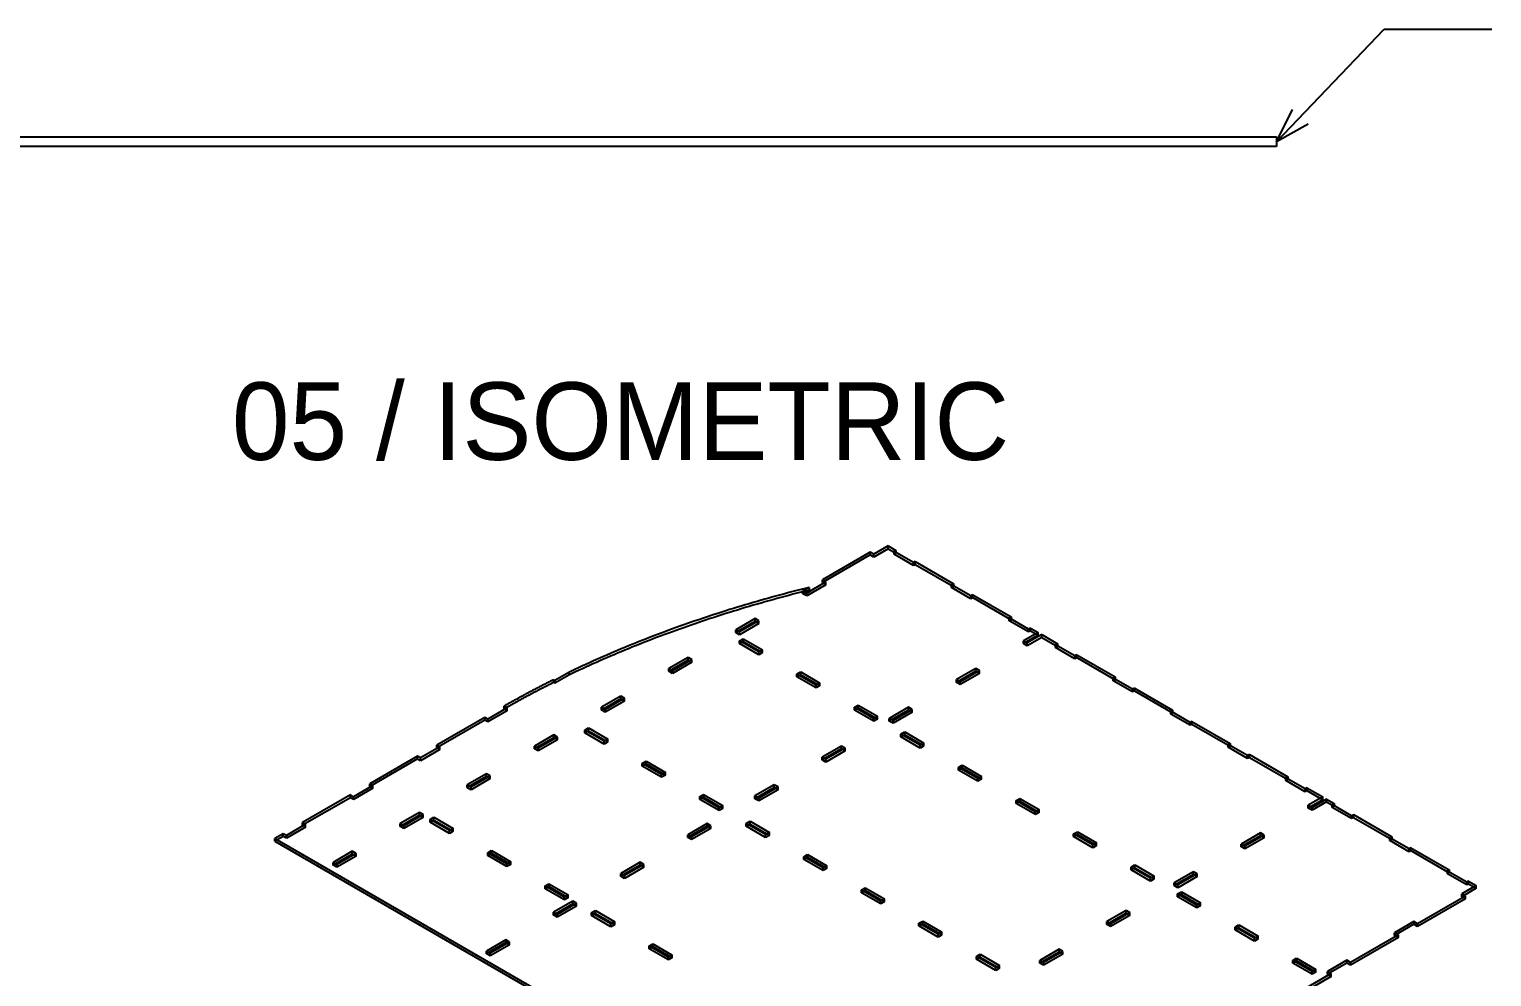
# Model space of a CAD drawing. Header units: inches. Extents: x 4 to 268, y 4 to 172.
# Drawn here: x 65.88 to 103.63, y 23.77 to 48.22 of the extents above; entities that cross this region are included whole.
import ezdxf

# ---------------------------------------------------------------- set-up
doc = ezdxf.new("R2010")
doc.units = ezdxf.units.IN
doc.header["$MEASUREMENT"] = 0

msp = doc.modelspace()

# ---------------------------------------------------------------- linework, layer by layer
at = {"layer": 'ANNOTATION'}
for p, q in [((98.072, 45.319), (100.85, 48.222)), ((100.85, 48.222), (103.628, 48.222)), ((98.072, 45.319), (98.486, 46.154)), ((98.888, 45.77), (98.072, 45.319))]:
    msp.add_line(p, q, dxfattribs=at)
at = {"layer": 'OUTLINE'}
for p, q in [((30.816, 45.444), (98.072, 45.444)), ((98.072, 45.444), (98.072, 45.194)), ((98.072, 45.194), (30.816, 45.194)), ((88.052, 34.889), (87.679, 34.674)), ((88.052, 34.817), (87.679, 34.602)), ((88.052, 34.817), (88.052, 34.889)), ((88.052, 34.889), (88.25, 34.774)), ((88.052, 34.817), (88.25, 34.703)), ((88.202, 34.747), (88.25, 34.774)), ((88.7, 34.459), (88.202, 34.747)), ((88.202, 34.675), (88.202, 34.747)), ((88.25, 34.774), (88.25, 34.703)), ((87.585, 34.728), (86.35, 34.015)), ((87.585, 34.657), (86.35, 33.944)), ((87.585, 34.657), (87.585, 34.728)), ((87.679, 34.674), (87.585, 34.728)), ((87.679, 34.602), (87.585, 34.657)), ((87.679, 34.602), (87.679, 34.674)), ((88.202, 34.675), (88.25, 34.703)), ((88.7, 34.388), (88.202, 34.675)), ((88.748, 34.487), (88.7, 34.459)), ((88.7, 34.388), (88.7, 34.459)), ((88.748, 34.415), (88.7, 34.388)), ((88.748, 34.415), (88.748, 34.487)), ((88.748, 34.487), (89.735, 33.917)), ((88.748, 34.415), (89.735, 33.845)), ((86.444, 33.961), (86.35, 34.015)), ((86.35, 33.944), (86.35, 34.015)), ((85.178, 33.604), (85.075, 33.575)), ((85.281, 33.632), (85.178, 33.604)), ((85.385, 33.659), (85.281, 33.632)), ((85.488, 33.687), (85.385, 33.659)), ((85.488, 33.615), (85.385, 33.588)), ((85.592, 33.714), (85.488, 33.687)), ((85.592, 33.643), (85.488, 33.615)), ((85.696, 33.741), (85.592, 33.714)), ((85.696, 33.67), (85.592, 33.643)), ((85.8, 33.768), (85.696, 33.741)), ((85.8, 33.696), (85.696, 33.67)), ((85.905, 33.794), (85.8, 33.768)), ((85.905, 33.723), (85.8, 33.696)), ((86.009, 33.82), (85.85, 33.728)), ((86.009, 33.749), (85.85, 33.657)), ((85.946, 33.673), (85.85, 33.728)), ((85.85, 33.657), (85.85, 33.728)), ((85.946, 33.602), (85.85, 33.657)), ((86.009, 33.82), (85.905, 33.794)), ((86.009, 33.749), (85.905, 33.723)), ((86.444, 33.961), (85.946, 33.673)), ((86.444, 33.889), (85.946, 33.602)), ((85.946, 33.602), (85.946, 33.673)), ((86.009, 33.82), (86.009, 33.749)), ((86.444, 33.889), (86.35, 33.944)), ((86.444, 33.889), (86.444, 33.961)), ((89.687, 33.889), (89.735, 33.917)), ((89.687, 33.818), (89.687, 33.889)), ((90.185, 33.602), (89.687, 33.889)), ((89.687, 33.818), (89.735, 33.845)), ((90.185, 33.53), (89.687, 33.818)), ((89.735, 33.917), (89.735, 33.845)), ((90.233, 33.629), (90.185, 33.602)), ((90.185, 33.53), (90.185, 33.602)), ((90.233, 33.558), (90.233, 33.629)), ((90.233, 33.629), (91.221, 33.059)), ((83.957, 33.247), (83.857, 33.215)), ((84.058, 33.278), (83.957, 33.247)), ((84.158, 33.309), (84.058, 33.278)), ((84.158, 33.237), (84.058, 33.206)), ((84.259, 33.339), (84.158, 33.309)), ((84.259, 33.268), (84.158, 33.237)), ((84.36, 33.37), (84.259, 33.339)), ((84.36, 33.298), (84.259, 33.268)), ((84.462, 33.4), (84.36, 33.37)), ((84.462, 33.328), (84.36, 33.298)), ((84.563, 33.43), (84.462, 33.4)), ((84.563, 33.358), (84.462, 33.328)), ((84.665, 33.459), (84.563, 33.43)), ((84.665, 33.388), (84.563, 33.358)), ((84.767, 33.489), (84.665, 33.459)), ((84.767, 33.417), (84.665, 33.388)), ((84.87, 33.518), (84.767, 33.489)), ((84.87, 33.446), (84.767, 33.417)), ((84.972, 33.547), (84.87, 33.518)), ((84.972, 33.475), (84.87, 33.446)), ((85.075, 33.575), (84.972, 33.547)), ((85.075, 33.504), (84.972, 33.475)), ((85.178, 33.532), (85.075, 33.504)), ((85.281, 33.56), (85.178, 33.532)), ((85.385, 33.588), (85.281, 33.56)), ((90.233, 33.558), (90.185, 33.53)), ((90.233, 33.558), (91.221, 32.988)), ((82.771, 32.852), (82.674, 32.818)), ((82.869, 32.887), (82.771, 32.852)), ((82.966, 32.921), (82.869, 32.887)), ((82.966, 32.849), (82.869, 32.815)), ((83.064, 32.954), (82.966, 32.921)), ((83.064, 32.883), (82.966, 32.849)), ((83.163, 32.988), (83.064, 32.954)), ((83.163, 32.916), (83.064, 32.883)), ((83.261, 33.021), (83.163, 32.988)), ((83.261, 32.95), (83.163, 32.916)), ((83.36, 33.054), (83.261, 33.021)), ((83.36, 32.983), (83.261, 32.95)), ((83.459, 33.087), (83.36, 33.054)), ((83.459, 33.015), (83.36, 32.983)), ((83.558, 33.119), (83.459, 33.087)), ((83.558, 33.048), (83.459, 33.015)), ((83.657, 33.151), (83.558, 33.119)), ((83.657, 33.08), (83.558, 33.048)), ((83.757, 33.183), (83.657, 33.151)), ((83.757, 33.112), (83.657, 33.08)), ((83.857, 33.215), (83.757, 33.183)), ((83.857, 33.144), (83.757, 33.112)), ((83.957, 33.175), (83.857, 33.144)), ((84.058, 33.206), (83.957, 33.175)), ((84.615, 33.016), (84.117, 32.728)), ((84.615, 32.944), (84.117, 32.656)), ((84.711, 32.96), (84.213, 32.673)), ((84.711, 32.889), (84.213, 32.601)), ((84.711, 32.96), (84.615, 33.016)), ((84.615, 32.944), (84.615, 33.016)), ((84.711, 32.889), (84.615, 32.944)), ((84.711, 32.889), (84.711, 32.96)), ((91.173, 33.032), (91.221, 33.059)), ((91.671, 32.744), (91.173, 33.032)), ((91.173, 32.96), (91.173, 33.032)), ((91.173, 32.96), (91.221, 32.988)), ((91.671, 32.673), (91.173, 32.96)), ((91.221, 33.059), (91.221, 32.988)), ((81.812, 32.496), (81.718, 32.459)), ((81.907, 32.533), (81.812, 32.496)), ((82.002, 32.569), (81.907, 32.533)), ((82.002, 32.498), (81.907, 32.462)), ((82.097, 32.606), (82.002, 32.569)), ((82.097, 32.534), (82.002, 32.498)), ((82.193, 32.642), (82.097, 32.606)), ((82.193, 32.57), (82.097, 32.534)), ((82.288, 32.677), (82.193, 32.642)), ((82.288, 32.606), (82.193, 32.57)), ((82.384, 32.713), (82.288, 32.677)), ((82.384, 32.641), (82.288, 32.606)), ((82.481, 32.748), (82.384, 32.713)), ((82.481, 32.677), (82.384, 32.641)), ((82.577, 32.783), (82.481, 32.748)), ((82.577, 32.712), (82.481, 32.677)), ((82.674, 32.818), (82.577, 32.783)), ((82.674, 32.746), (82.577, 32.712)), ((82.771, 32.781), (82.674, 32.746)), ((82.869, 32.815), (82.771, 32.781)), ((84.213, 32.673), (84.117, 32.728)), ((84.117, 32.656), (84.117, 32.728)), ((84.213, 32.601), (84.117, 32.656)), ((84.21, 32.442), (84.306, 32.497)), ((84.213, 32.601), (84.213, 32.673)), ((84.306, 32.497), (84.804, 32.21)), ((84.306, 32.426), (84.306, 32.497)), ((91.917, 32.657), (91.544, 32.442)), ((91.917, 32.586), (91.544, 32.371)), ((92.013, 32.602), (91.64, 32.387)), ((92.013, 32.531), (91.64, 32.315)), ((91.719, 32.772), (91.671, 32.744)), ((91.671, 32.673), (91.671, 32.744)), ((91.719, 32.7), (91.671, 32.673)), ((91.719, 32.772), (91.917, 32.657)), ((91.719, 32.7), (91.719, 32.772)), ((91.719, 32.7), (91.917, 32.586)), ((91.917, 32.586), (91.917, 32.657)), ((92.013, 32.531), (92.013, 32.602)), ((92.013, 32.602), (92.42, 32.367)), ((92.013, 32.531), (92.42, 32.296)), ((80.882, 32.116), (80.79, 32.076)), ((80.973, 32.155), (80.882, 32.116)), ((81.065, 32.194), (80.973, 32.155)), ((81.065, 32.122), (80.973, 32.083)), ((81.158, 32.232), (81.065, 32.194)), ((81.158, 32.161), (81.065, 32.122)), ((81.25, 32.271), (81.158, 32.232)), ((81.25, 32.199), (81.158, 32.161)), ((81.343, 32.309), (81.25, 32.271)), ((81.343, 32.238), (81.25, 32.199)), ((81.436, 32.347), (81.343, 32.309)), ((81.436, 32.275), (81.343, 32.238)), ((81.53, 32.385), (81.436, 32.347)), ((81.53, 32.313), (81.436, 32.275)), ((81.624, 32.422), (81.53, 32.385)), ((81.624, 32.351), (81.53, 32.313)), ((81.718, 32.459), (81.624, 32.422)), ((81.718, 32.388), (81.624, 32.351)), ((81.812, 32.425), (81.718, 32.388)), ((81.907, 32.462), (81.812, 32.425)), ((84.708, 32.154), (84.21, 32.442)), ((84.21, 32.371), (84.21, 32.442)), ((84.21, 32.371), (84.306, 32.426)), ((84.708, 32.083), (84.21, 32.371)), ((84.306, 32.426), (84.804, 32.138)), ((84.804, 32.21), (84.708, 32.154)), ((84.708, 32.083), (84.708, 32.154)), ((84.804, 32.138), (84.708, 32.083)), ((84.804, 32.138), (84.804, 32.21)), ((91.544, 32.371), (91.544, 32.442)), ((91.64, 32.387), (91.544, 32.442)), ((91.64, 32.315), (91.544, 32.371)), ((91.64, 32.315), (91.64, 32.387)), ((92.372, 32.339), (92.42, 32.367)), ((92.372, 32.268), (92.372, 32.339)), ((92.87, 32.052), (92.372, 32.339)), ((92.372, 32.268), (92.42, 32.296)), ((92.87, 31.98), (92.372, 32.268)), ((92.42, 32.367), (92.42, 32.296)), ((79.981, 31.712), (79.893, 31.67)), ((80.07, 31.753), (79.981, 31.712)), ((80.159, 31.794), (80.07, 31.753)), ((80.159, 31.723), (80.07, 31.682)), ((80.248, 31.835), (80.159, 31.794)), ((80.248, 31.764), (80.159, 31.723)), ((80.338, 31.876), (80.248, 31.835)), ((80.338, 31.805), (80.248, 31.764)), ((80.427, 31.917), (80.338, 31.876)), ((80.427, 31.845), (80.338, 31.805)), ((80.518, 31.957), (80.427, 31.917)), ((80.518, 31.886), (80.427, 31.845)), ((80.608, 31.997), (80.518, 31.957)), ((80.608, 31.926), (80.518, 31.886)), ((80.699, 32.037), (80.608, 31.997)), ((80.699, 31.965), (80.608, 31.926)), ((80.79, 32.076), (80.699, 32.037)), ((80.79, 32.005), (80.699, 31.965)), ((80.882, 32.044), (80.79, 32.005)), ((80.973, 32.083), (80.882, 32.044)), ((82.883, 32.015), (82.384, 31.727)), ((82.883, 31.944), (82.384, 31.656)), ((82.48, 31.672), (82.384, 31.727)), ((82.384, 31.656), (82.384, 31.727)), ((82.978, 31.96), (82.48, 31.672)), ((82.978, 31.888), (82.48, 31.601)), ((82.883, 31.944), (82.883, 32.015)), ((82.978, 31.96), (82.883, 32.015)), ((82.978, 31.888), (82.883, 31.944)), ((82.978, 31.888), (82.978, 31.96)), ((90.309, 31.729), (89.811, 31.442)), ((90.309, 31.658), (90.309, 31.729)), ((90.405, 31.674), (90.309, 31.729)), ((92.918, 32.079), (92.87, 32.052)), ((92.87, 31.98), (92.87, 32.052)), ((92.918, 32.008), (92.87, 31.98)), ((92.918, 32.079), (93.905, 31.509)), ((92.918, 32.008), (92.918, 32.079)), ((92.918, 32.008), (93.905, 31.438)), ((79.212, 31.336), (79.192, 31.325)), ((79.232, 31.346), (79.212, 31.336)), ((79.253, 31.356), (79.232, 31.346)), ((79.274, 31.367), (79.253, 31.356)), ((79.294, 31.377), (79.274, 31.367)), ((79.315, 31.388), (79.294, 31.377)), ((79.335, 31.398), (79.315, 31.388)), ((79.356, 31.408), (79.335, 31.398)), ((79.356, 31.337), (79.335, 31.326)), ((79.377, 31.419), (79.356, 31.408)), ((79.377, 31.347), (79.356, 31.337)), ((79.397, 31.429), (79.377, 31.419)), ((79.397, 31.357), (79.377, 31.347)), ((79.418, 31.439), (79.397, 31.429)), ((79.418, 31.368), (79.397, 31.357)), ((79.418, 31.368), (79.418, 31.439)), ((79.448, 31.422), (79.418, 31.439)), ((79.448, 31.351), (79.418, 31.368)), ((79.805, 31.628), (79.448, 31.422)), ((79.805, 31.557), (79.448, 31.351)), ((79.448, 31.351), (79.448, 31.422)), ((79.893, 31.67), (79.805, 31.628)), ((79.805, 31.628), (79.805, 31.557)), ((79.893, 31.599), (79.805, 31.557)), ((79.981, 31.64), (79.893, 31.599)), ((80.07, 31.682), (79.981, 31.64)), ((82.48, 31.601), (82.384, 31.656)), ((82.48, 31.601), (82.48, 31.672)), ((85.696, 31.584), (85.791, 31.64)), ((85.696, 31.513), (85.696, 31.584)), ((86.194, 31.297), (85.696, 31.584)), ((85.696, 31.513), (85.791, 31.568)), ((86.194, 31.225), (85.696, 31.513)), ((85.791, 31.568), (85.791, 31.64)), ((85.791, 31.64), (86.289, 31.352)), ((85.791, 31.568), (86.289, 31.281)), ((86.289, 31.352), (86.194, 31.297)), ((86.289, 31.281), (86.289, 31.352)), ((90.309, 31.658), (89.811, 31.37)), ((89.811, 31.37), (89.811, 31.442)), ((89.907, 31.386), (89.811, 31.442)), ((89.907, 31.315), (89.811, 31.37)), ((90.405, 31.674), (89.907, 31.386)), ((90.405, 31.602), (89.907, 31.315)), ((89.907, 31.315), (89.907, 31.386)), ((90.405, 31.602), (90.309, 31.658)), ((90.405, 31.602), (90.405, 31.674)), ((93.857, 31.482), (93.905, 31.509)), ((94.355, 31.194), (93.857, 31.482)), ((93.857, 31.41), (93.857, 31.482)), ((93.857, 31.41), (93.905, 31.438)), ((94.355, 31.123), (93.857, 31.41)), ((93.905, 31.509), (93.905, 31.438)), ((78.507, 30.963), (78.487, 30.952)), ((78.527, 30.974), (78.507, 30.963)), ((78.546, 30.985), (78.527, 30.974)), ((78.566, 30.996), (78.546, 30.985)), ((78.586, 31.006), (78.566, 30.996)), ((78.606, 31.017), (78.586, 31.006)), ((78.626, 31.028), (78.606, 31.017)), ((78.626, 30.956), (78.606, 30.946)), ((78.646, 31.039), (78.626, 31.028)), ((78.646, 30.967), (78.626, 30.956)), ((78.666, 31.05), (78.646, 31.039)), ((78.666, 30.978), (78.646, 30.967)), ((78.686, 31.06), (78.666, 31.05)), ((78.686, 30.989), (78.666, 30.978)), ((78.706, 31.071), (78.686, 31.06)), ((78.706, 31), (78.686, 30.989)), ((78.726, 31.082), (78.706, 31.071)), ((78.726, 31.01), (78.706, 31)), ((78.746, 31.092), (78.726, 31.082)), ((78.746, 31.021), (78.726, 31.01)), ((78.766, 31.103), (78.746, 31.092)), ((78.766, 31.032), (78.746, 31.021)), ((78.786, 31.114), (78.766, 31.103)), ((78.786, 31.042), (78.766, 31.032)), ((78.806, 31.125), (78.786, 31.114)), ((78.806, 31.053), (78.786, 31.042)), ((78.826, 31.135), (78.806, 31.125)), ((78.826, 31.064), (78.806, 31.053)), ((78.846, 31.146), (78.826, 31.135)), ((78.846, 31.074), (78.826, 31.064)), ((78.866, 31.157), (78.846, 31.146)), ((78.866, 31.085), (78.846, 31.074)), ((78.887, 31.167), (78.866, 31.157)), ((78.887, 31.096), (78.866, 31.085)), ((78.907, 31.178), (78.887, 31.167)), ((78.907, 31.106), (78.887, 31.096)), ((78.927, 31.188), (78.907, 31.178)), ((78.927, 31.117), (78.907, 31.106)), ((78.947, 31.199), (78.927, 31.188)), ((78.947, 31.128), (78.927, 31.117)), ((78.968, 31.21), (78.947, 31.199)), ((78.968, 31.138), (78.947, 31.128)), ((78.988, 31.22), (78.968, 31.21)), ((78.988, 31.149), (78.968, 31.138)), ((79.008, 31.231), (78.988, 31.22)), ((79.008, 31.159), (78.988, 31.149)), ((79.028, 31.241), (79.008, 31.231)), ((79.028, 31.17), (79.008, 31.159)), ((79.049, 31.252), (79.028, 31.241)), ((79.049, 31.18), (79.028, 31.17)), ((79.069, 31.262), (79.049, 31.252)), ((79.069, 31.191), (79.049, 31.18)), ((79.089, 31.273), (79.069, 31.262)), ((79.089, 31.201), (79.069, 31.191)), ((79.11, 31.283), (79.089, 31.273)), ((79.11, 31.212), (79.089, 31.201)), ((79.13, 31.294), (79.11, 31.283)), ((79.13, 31.222), (79.11, 31.212)), ((79.151, 31.304), (79.13, 31.294)), ((79.151, 31.233), (79.13, 31.222)), ((79.171, 31.315), (79.151, 31.304)), ((79.171, 31.243), (79.151, 31.233)), ((79.192, 31.325), (79.171, 31.315)), ((79.192, 31.254), (79.171, 31.243)), ((79.212, 31.264), (79.192, 31.254)), ((79.232, 31.275), (79.212, 31.264)), ((79.253, 31.285), (79.232, 31.275)), ((79.274, 31.295), (79.253, 31.285)), ((79.294, 31.306), (79.274, 31.295)), ((79.315, 31.316), (79.294, 31.306)), ((79.335, 31.326), (79.315, 31.316)), ((81.15, 31.014), (80.652, 30.727)), ((81.245, 30.959), (80.747, 30.672)), ((81.15, 30.943), (81.15, 31.014)), ((81.245, 30.959), (81.15, 31.014)), ((81.245, 30.888), (81.245, 30.959)), ((86.194, 31.225), (86.194, 31.297)), ((86.289, 31.281), (86.194, 31.225)), ((94.403, 31.222), (94.355, 31.194)), ((94.355, 31.123), (94.355, 31.194)), ((94.403, 31.15), (94.355, 31.123)), ((94.403, 31.222), (95.39, 30.652)), ((94.403, 31.15), (94.403, 31.222)), ((94.403, 31.15), (95.39, 30.58)), ((78.213, 30.709), (77.715, 30.421)), ((78.213, 30.638), (77.715, 30.35)), ((78.154, 30.766), (78.134, 30.754)), ((78.213, 30.709), (78.134, 30.754)), ((78.134, 30.683), (78.134, 30.754)), ((78.154, 30.694), (78.134, 30.683)), ((78.213, 30.638), (78.134, 30.683)), ((78.173, 30.777), (78.154, 30.766)), ((78.173, 30.705), (78.154, 30.694)), ((78.193, 30.788), (78.173, 30.777)), ((78.193, 30.716), (78.173, 30.705)), ((78.212, 30.799), (78.193, 30.788)), ((78.212, 30.727), (78.193, 30.716)), ((78.232, 30.81), (78.212, 30.799)), ((78.232, 30.738), (78.212, 30.727)), ((78.213, 30.638), (78.213, 30.709)), ((78.251, 30.821), (78.232, 30.81)), ((78.251, 30.749), (78.232, 30.738)), ((78.271, 30.832), (78.251, 30.821)), ((78.271, 30.76), (78.251, 30.749)), ((78.29, 30.843), (78.271, 30.832)), ((78.29, 30.771), (78.271, 30.76)), ((78.31, 30.854), (78.29, 30.843)), ((78.31, 30.782), (78.29, 30.771)), ((78.329, 30.865), (78.31, 30.854)), ((78.329, 30.793), (78.31, 30.782)), ((78.349, 30.876), (78.329, 30.865)), ((78.349, 30.804), (78.329, 30.793)), ((78.369, 30.887), (78.349, 30.876)), ((78.369, 30.815), (78.349, 30.804)), ((78.388, 30.898), (78.369, 30.887)), ((78.388, 30.826), (78.369, 30.815)), ((78.408, 30.909), (78.388, 30.898)), ((78.408, 30.837), (78.388, 30.826)), ((78.428, 30.919), (78.408, 30.909)), ((78.428, 30.848), (78.408, 30.837)), ((78.448, 30.93), (78.428, 30.919)), ((78.448, 30.859), (78.428, 30.848)), ((78.467, 30.941), (78.448, 30.93)), ((78.467, 30.87), (78.448, 30.859)), ((78.487, 30.952), (78.467, 30.941)), ((78.487, 30.881), (78.467, 30.87)), ((78.507, 30.892), (78.487, 30.881)), ((78.527, 30.902), (78.507, 30.892)), ((78.546, 30.913), (78.527, 30.902)), ((78.566, 30.924), (78.546, 30.913)), ((78.586, 30.935), (78.566, 30.924)), ((78.606, 30.946), (78.586, 30.935)), ((81.15, 30.943), (80.652, 30.655)), ((80.747, 30.672), (80.652, 30.727)), ((80.652, 30.655), (80.652, 30.727)), ((80.747, 30.6), (80.652, 30.655)), ((81.245, 30.888), (80.747, 30.6)), ((80.747, 30.6), (80.747, 30.672)), ((81.245, 30.888), (81.15, 30.943)), ((87.181, 30.727), (87.277, 30.782)), ((87.679, 30.439), (87.181, 30.727)), ((87.181, 30.655), (87.181, 30.727)), ((87.181, 30.655), (87.277, 30.711)), ((87.679, 30.368), (87.181, 30.655)), ((87.277, 30.711), (87.277, 30.782)), ((87.277, 30.782), (87.775, 30.495)), ((87.277, 30.711), (87.775, 30.423)), ((88.576, 30.729), (88.078, 30.441)), ((88.576, 30.657), (88.078, 30.37)), ((88.672, 30.673), (88.174, 30.386)), ((88.672, 30.602), (88.174, 30.314)), ((88.672, 30.673), (88.576, 30.729)), ((88.576, 30.657), (88.576, 30.729)), ((88.672, 30.602), (88.576, 30.657)), ((88.672, 30.602), (88.672, 30.673)), ((95.342, 30.624), (95.39, 30.652)), ((95.342, 30.553), (95.342, 30.624)), ((95.841, 30.337), (95.342, 30.624)), ((95.342, 30.553), (95.39, 30.58)), ((95.39, 30.652), (95.39, 30.58)), ((77.636, 30.467), (76.401, 29.754)), ((77.636, 30.396), (76.401, 29.683)), ((77.636, 30.396), (77.636, 30.467)), ((77.715, 30.421), (77.636, 30.467)), ((77.715, 30.35), (77.636, 30.396)), ((77.715, 30.35), (77.715, 30.421)), ((87.775, 30.495), (87.679, 30.439)), ((87.679, 30.368), (87.679, 30.439)), ((87.775, 30.423), (87.679, 30.368)), ((87.775, 30.423), (87.775, 30.495)), ((88.174, 30.386), (88.078, 30.441)), ((88.078, 30.37), (88.078, 30.441)), ((88.174, 30.314), (88.078, 30.37)), ((88.174, 30.314), (88.174, 30.386)), ((95.841, 30.265), (95.342, 30.553)), ((95.888, 30.364), (95.841, 30.337)), ((95.841, 30.265), (95.841, 30.337)), ((95.888, 30.293), (95.841, 30.265)), ((95.888, 30.293), (95.888, 30.364)), ((95.888, 30.364), (96.876, 29.794)), ((95.888, 30.293), (96.876, 29.723)), ((79.417, 30.014), (78.919, 29.726)), ((79.417, 29.943), (78.919, 29.655)), ((79.513, 29.959), (79.015, 29.671)), ((79.513, 29.887), (79.015, 29.6)), ((79.513, 29.959), (79.417, 30.014)), ((79.417, 29.943), (79.417, 30.014)), ((79.513, 29.887), (79.417, 29.943)), ((79.513, 29.887), (79.513, 29.959)), ((80.218, 30.137), (80.314, 30.193)), ((80.716, 29.85), (80.218, 30.137)), ((80.218, 30.066), (80.218, 30.137)), ((80.218, 30.066), (80.314, 30.121)), ((80.716, 29.778), (80.218, 30.066)), ((80.314, 30.121), (80.314, 30.193)), ((80.314, 30.193), (80.812, 29.905)), ((80.314, 30.121), (80.812, 29.834)), ((80.812, 29.905), (80.716, 29.85)), ((80.716, 29.778), (80.716, 29.85)), ((80.812, 29.834), (80.716, 29.778)), ((80.812, 29.834), (80.812, 29.905)), ((88.38, 30.035), (88.476, 30.09)), ((88.38, 29.963), (88.38, 30.035)), ((88.878, 29.747), (88.38, 30.035)), ((88.38, 29.963), (88.476, 30.018)), ((88.878, 29.676), (88.38, 29.963)), ((88.476, 30.018), (88.476, 30.09)), ((88.476, 30.09), (88.974, 29.802)), ((88.476, 30.018), (88.974, 29.731)), ((75.903, 29.466), (74.668, 28.754)), ((75.903, 29.395), (75.903, 29.466)), ((75.982, 29.421), (75.903, 29.466)), ((76.48, 29.709), (75.982, 29.421)), ((76.48, 29.637), (75.982, 29.349)), ((76.48, 29.709), (76.401, 29.754)), ((76.401, 29.683), (76.401, 29.754)), ((76.48, 29.637), (76.401, 29.683)), ((76.48, 29.637), (76.48, 29.709)), ((79.015, 29.671), (78.919, 29.726)), ((78.919, 29.655), (78.919, 29.726)), ((79.015, 29.6), (78.919, 29.655)), ((79.015, 29.6), (79.015, 29.671)), ((86.843, 29.728), (86.345, 29.441)), ((86.843, 29.657), (86.345, 29.369)), ((86.939, 29.673), (86.441, 29.385)), ((86.939, 29.601), (86.441, 29.314)), ((86.939, 29.673), (86.843, 29.728)), ((86.843, 29.657), (86.843, 29.728)), ((86.939, 29.601), (86.843, 29.657)), ((86.939, 29.601), (86.939, 29.673)), ((88.974, 29.802), (88.878, 29.747)), ((88.878, 29.676), (88.878, 29.747)), ((88.974, 29.731), (88.878, 29.676)), ((88.974, 29.731), (88.974, 29.802)), ((96.828, 29.767), (96.876, 29.794)), ((97.326, 29.479), (96.828, 29.767)), ((96.828, 29.695), (96.828, 29.767)), ((96.828, 29.695), (96.876, 29.723)), ((97.326, 29.408), (96.828, 29.695)), ((96.876, 29.794), (96.876, 29.723)), ((97.374, 29.507), (97.326, 29.479)), ((97.326, 29.408), (97.326, 29.479)), ((97.374, 29.435), (97.374, 29.507)), ((97.374, 29.507), (98.361, 28.937)), ((75.903, 29.395), (74.668, 28.682)), ((75.982, 29.349), (75.903, 29.395)), ((75.982, 29.349), (75.982, 29.421)), ((81.704, 29.28), (81.8, 29.335)), ((82.202, 28.992), (81.704, 29.28)), ((81.704, 29.208), (81.704, 29.28)), ((81.704, 29.208), (81.8, 29.264)), ((82.202, 28.921), (81.704, 29.208)), ((81.8, 29.335), (82.298, 29.047)), ((81.8, 29.264), (81.8, 29.335)), ((81.8, 29.264), (82.298, 28.976)), ((86.441, 29.385), (86.345, 29.441)), ((86.345, 29.369), (86.345, 29.441)), ((86.441, 29.314), (86.345, 29.369)), ((86.441, 29.314), (86.441, 29.385)), ((89.865, 29.177), (89.961, 29.232)), ((89.865, 29.106), (89.865, 29.177)), ((90.363, 28.889), (89.865, 29.177)), ((89.865, 29.106), (89.961, 29.161)), ((90.363, 28.818), (89.865, 29.106)), ((89.961, 29.161), (89.961, 29.232)), ((89.961, 29.232), (90.459, 28.945)), ((89.961, 29.161), (90.459, 28.873)), ((97.374, 29.435), (97.326, 29.408)), ((97.374, 29.435), (98.361, 28.865)), ((74.747, 28.708), (74.249, 28.42)), ((74.668, 28.682), (74.668, 28.754)), ((74.747, 28.708), (74.668, 28.754)), ((74.747, 28.637), (74.747, 28.708)), ((77.684, 29.013), (77.186, 28.726)), ((77.684, 28.942), (77.186, 28.654)), ((77.186, 28.654), (77.186, 28.726)), ((77.282, 28.671), (77.186, 28.726)), ((77.78, 28.958), (77.282, 28.671)), ((77.78, 28.887), (77.282, 28.599)), ((77.684, 28.942), (77.684, 29.013)), ((77.78, 28.958), (77.684, 29.013)), ((77.78, 28.887), (77.684, 28.942)), ((77.78, 28.887), (77.78, 28.958)), ((82.298, 29.047), (82.202, 28.992)), ((82.202, 28.921), (82.202, 28.992)), ((82.298, 28.976), (82.202, 28.921)), ((82.298, 28.976), (82.298, 29.047)), ((85.111, 28.728), (84.612, 28.44)), ((85.111, 28.656), (85.111, 28.728)), ((85.206, 28.672), (85.111, 28.728)), ((90.459, 28.945), (90.363, 28.889)), ((90.363, 28.818), (90.363, 28.889)), ((90.459, 28.873), (90.363, 28.818)), ((90.459, 28.873), (90.459, 28.945)), ((98.313, 28.909), (98.361, 28.937)), ((98.313, 28.838), (98.313, 28.909)), ((98.811, 28.621), (98.313, 28.909)), ((98.313, 28.838), (98.361, 28.865)), ((98.811, 28.55), (98.313, 28.838)), ((98.361, 28.937), (98.361, 28.865)), ((74.17, 28.466), (72.935, 27.753)), ((74.17, 28.395), (72.935, 27.682)), ((74.249, 28.42), (74.17, 28.466)), ((74.17, 28.395), (74.17, 28.466)), ((74.249, 28.349), (74.17, 28.395)), ((74.747, 28.637), (74.249, 28.349)), ((74.249, 28.349), (74.249, 28.42)), ((74.747, 28.637), (74.668, 28.682)), ((77.282, 28.599), (77.186, 28.654)), ((77.282, 28.599), (77.282, 28.671)), ((83.189, 28.422), (83.285, 28.477)), ((83.687, 28.135), (83.189, 28.422)), ((83.189, 28.351), (83.189, 28.422)), ((83.189, 28.351), (83.285, 28.406)), ((83.687, 28.063), (83.189, 28.351)), ((83.285, 28.406), (83.285, 28.477)), ((83.285, 28.477), (83.783, 28.19)), ((83.285, 28.406), (83.783, 28.118)), ((85.111, 28.656), (84.612, 28.369)), ((84.708, 28.385), (84.612, 28.44)), ((84.612, 28.369), (84.612, 28.44)), ((84.708, 28.313), (84.612, 28.369)), ((85.206, 28.672), (84.708, 28.385)), ((85.206, 28.601), (84.708, 28.313)), ((84.708, 28.313), (84.708, 28.385)), ((85.206, 28.601), (85.111, 28.656)), ((85.206, 28.601), (85.206, 28.672)), ((91.351, 28.319), (91.446, 28.375)), ((91.849, 28.032), (91.351, 28.319)), ((91.351, 28.248), (91.351, 28.319)), ((91.446, 28.375), (91.944, 28.087)), ((91.446, 28.303), (91.446, 28.375)), ((98.859, 28.649), (98.811, 28.621)), ((98.811, 28.55), (98.811, 28.621)), ((98.859, 28.578), (98.811, 28.55)), ((98.859, 28.649), (99.266, 28.414)), ((98.859, 28.578), (98.859, 28.649)), ((98.859, 28.578), (99.266, 28.343)), ((99.266, 28.414), (98.893, 28.199)), ((99.266, 28.343), (98.893, 28.127)), ((99.362, 28.359), (98.989, 28.144)), ((99.266, 28.343), (99.266, 28.414)), ((99.362, 28.287), (99.362, 28.359)), ((99.362, 28.359), (99.56, 28.244)), ((75.951, 28.013), (75.453, 27.725)), ((75.951, 27.941), (75.453, 27.654)), ((76.047, 27.958), (75.549, 27.67)), ((75.951, 27.941), (75.951, 28.013)), ((76.047, 27.958), (75.951, 28.013)), ((76.047, 27.886), (75.951, 27.941)), ((76.047, 27.886), (76.047, 27.958)), ((83.783, 28.19), (83.687, 28.135)), ((83.687, 28.063), (83.687, 28.135)), ((83.783, 28.118), (83.687, 28.063)), ((83.783, 28.118), (83.783, 28.19)), ((91.351, 28.248), (91.446, 28.303)), ((91.849, 27.96), (91.351, 28.248)), ((91.446, 28.303), (91.944, 28.016)), ((91.944, 28.087), (91.849, 28.032)), ((91.849, 27.96), (91.849, 28.032)), ((91.944, 28.016), (91.849, 27.96)), ((91.944, 28.016), (91.944, 28.087)), ((98.989, 28.144), (98.893, 28.199)), ((98.893, 28.127), (98.893, 28.199)), ((98.989, 28.072), (98.893, 28.127)), ((99.362, 28.287), (98.989, 28.072)), ((98.989, 28.072), (98.989, 28.144)), ((99.362, 28.287), (99.56, 28.173)), ((99.512, 28.217), (99.56, 28.244)), ((100.01, 27.929), (99.512, 28.217)), ((99.512, 28.145), (99.512, 28.217)), ((99.512, 28.145), (99.56, 28.173)), ((100.01, 27.858), (99.512, 28.145)), ((99.56, 28.244), (99.56, 28.173)), ((100.058, 27.957), (100.01, 27.929)), ((100.058, 27.885), (100.058, 27.957)), ((100.058, 27.957), (101.045, 27.387)), ((73.014, 27.708), (72.516, 27.42)), ((73.014, 27.636), (72.516, 27.348)), ((73.014, 27.708), (72.935, 27.753)), ((72.935, 27.682), (72.935, 27.753)), ((73.014, 27.636), (72.935, 27.682)), ((73.014, 27.636), (73.014, 27.708)), ((75.453, 27.654), (75.453, 27.725)), ((75.549, 27.67), (75.453, 27.725)), ((75.549, 27.599), (75.453, 27.654)), ((76.047, 27.886), (75.549, 27.599)), ((75.549, 27.599), (75.549, 27.67)), ((76.227, 27.833), (76.322, 27.888)), ((76.227, 27.761), (76.227, 27.833)), ((76.725, 27.545), (76.227, 27.833)), ((76.227, 27.761), (76.322, 27.816)), ((76.725, 27.474), (76.227, 27.761)), ((76.322, 27.888), (76.82, 27.6)), ((76.322, 27.816), (76.322, 27.888)), ((76.322, 27.816), (76.82, 27.529)), ((76.82, 27.6), (76.725, 27.545)), ((76.82, 27.529), (76.82, 27.6)), ((83.378, 27.727), (82.88, 27.44)), ((83.378, 27.656), (82.88, 27.368)), ((83.473, 27.672), (82.975, 27.384)), ((83.473, 27.6), (82.975, 27.313)), ((83.378, 27.656), (83.378, 27.727)), ((83.473, 27.672), (83.378, 27.727)), ((83.473, 27.6), (83.378, 27.656)), ((83.473, 27.6), (83.473, 27.672)), ((84.388, 27.73), (84.484, 27.785)), ((84.886, 27.442), (84.388, 27.73)), ((84.388, 27.658), (84.388, 27.73)), ((84.388, 27.658), (84.484, 27.714)), ((84.886, 27.371), (84.388, 27.658)), ((84.484, 27.785), (84.982, 27.498)), ((84.484, 27.714), (84.484, 27.785)), ((84.484, 27.714), (84.982, 27.426)), ((100.01, 27.858), (100.01, 27.929)), ((100.058, 27.885), (100.01, 27.858)), ((100.058, 27.885), (101.045, 27.315)), ((72.437, 27.465), (72.222, 27.341)), ((72.437, 27.394), (72.222, 27.27)), ((72.222, 27.341), (88.855, 17.738)), ((72.222, 27.27), (72.222, 27.341)), ((72.222, 27.27), (88.855, 17.667)), ((72.516, 27.42), (72.437, 27.465)), ((72.437, 27.394), (72.437, 27.465)), ((72.516, 27.348), (72.437, 27.394)), ((72.516, 27.348), (72.516, 27.42)), ((76.725, 27.474), (76.725, 27.545)), ((76.82, 27.529), (76.725, 27.474)), ((82.88, 27.368), (82.88, 27.44)), ((82.975, 27.384), (82.88, 27.44)), ((82.975, 27.313), (82.88, 27.368)), ((82.975, 27.313), (82.975, 27.384)), ((84.982, 27.498), (84.886, 27.442)), ((84.886, 27.371), (84.886, 27.442)), ((84.982, 27.426), (84.886, 27.371)), ((84.982, 27.426), (84.982, 27.498)), ((92.836, 27.462), (92.932, 27.517)), ((92.836, 27.39), (92.836, 27.462)), ((93.334, 27.174), (92.836, 27.462)), ((92.836, 27.39), (92.932, 27.446)), ((93.334, 27.103), (92.836, 27.39)), ((92.932, 27.517), (93.43, 27.23)), ((92.932, 27.446), (92.932, 27.517)), ((92.932, 27.446), (93.43, 27.158)), ((93.43, 27.23), (93.334, 27.174)), ((93.43, 27.158), (93.43, 27.23)), ((97.658, 27.486), (97.16, 27.198)), ((97.658, 27.414), (97.16, 27.127)), ((97.16, 27.127), (97.16, 27.198)), ((97.256, 27.143), (97.16, 27.198)), ((97.754, 27.431), (97.256, 27.143)), ((97.754, 27.359), (97.256, 27.072)), ((97.658, 27.414), (97.658, 27.486)), ((97.754, 27.431), (97.658, 27.486)), ((97.754, 27.359), (97.658, 27.414)), ((97.754, 27.359), (97.754, 27.431)), ((100.998, 27.359), (101.045, 27.387)), ((101.496, 27.072), (100.998, 27.359)), ((100.998, 27.288), (100.998, 27.359)), ((100.998, 27.288), (101.045, 27.315)), ((101.496, 27), (100.998, 27.288)), ((101.045, 27.387), (101.045, 27.315)), ((74.218, 27.012), (73.72, 26.725)), ((74.218, 26.941), (73.72, 26.653)), ((74.314, 26.957), (73.816, 26.67)), ((74.314, 26.886), (73.816, 26.598)), ((74.314, 26.957), (74.218, 27.012)), ((74.218, 26.941), (74.218, 27.012)), ((74.314, 26.886), (74.218, 26.941)), ((74.314, 26.886), (74.314, 26.957)), ((77.712, 26.975), (77.808, 27.03)), ((77.712, 26.904), (77.712, 26.975)), ((78.21, 26.687), (77.712, 26.975)), ((77.712, 26.904), (77.808, 26.959)), ((78.21, 26.616), (77.712, 26.904)), ((77.808, 27.03), (78.306, 26.743)), ((77.808, 26.959), (77.808, 27.03)), ((77.808, 26.959), (78.306, 26.671)), ((85.873, 26.872), (85.969, 26.928)), ((85.873, 26.801), (85.873, 26.872)), ((86.372, 26.585), (85.873, 26.872)), ((85.873, 26.801), (85.969, 26.856)), ((85.969, 26.928), (86.467, 26.64)), ((85.969, 26.856), (85.969, 26.928)), ((85.969, 26.856), (86.467, 26.569)), ((93.334, 27.103), (93.334, 27.174)), ((93.43, 27.158), (93.334, 27.103)), ((97.256, 27.072), (97.16, 27.127)), ((97.256, 27.072), (97.256, 27.143)), ((101.543, 27.099), (101.496, 27.072)), ((101.496, 27), (101.496, 27.072)), ((101.543, 27.028), (101.496, 27)), ((101.543, 27.028), (101.543, 27.099)), ((101.543, 27.099), (102.531, 26.529)), ((101.543, 27.028), (102.531, 26.458)), ((73.72, 26.653), (73.72, 26.725)), ((73.816, 26.67), (73.72, 26.725)), ((73.816, 26.598), (73.72, 26.653)), ((73.816, 26.598), (73.816, 26.67)), ((78.306, 26.743), (78.21, 26.687)), ((78.21, 26.616), (78.21, 26.687)), ((78.306, 26.671), (78.21, 26.616)), ((78.306, 26.671), (78.306, 26.743)), ((81.645, 26.727), (81.147, 26.439)), ((81.645, 26.655), (81.147, 26.368)), ((81.243, 26.384), (81.147, 26.439)), ((81.147, 26.368), (81.147, 26.439)), ((81.741, 26.671), (81.243, 26.384)), ((81.741, 26.6), (81.243, 26.312)), ((81.741, 26.671), (81.645, 26.727)), ((81.645, 26.655), (81.645, 26.727)), ((81.741, 26.6), (81.645, 26.655)), ((81.741, 26.6), (81.741, 26.671)), ((86.372, 26.513), (85.873, 26.801)), ((86.467, 26.64), (86.372, 26.585)), ((86.372, 26.513), (86.372, 26.585)), ((86.467, 26.569), (86.372, 26.513)), ((86.467, 26.569), (86.467, 26.64)), ((94.321, 26.604), (94.417, 26.66)), ((94.819, 26.317), (94.321, 26.604)), ((94.321, 26.533), (94.321, 26.604)), ((94.321, 26.533), (94.417, 26.588)), ((94.819, 26.245), (94.321, 26.533)), ((94.417, 26.588), (94.417, 26.66)), ((94.417, 26.66), (94.915, 26.372)), ((94.417, 26.588), (94.915, 26.301)), ((95.926, 26.485), (95.428, 26.198)), ((96.021, 26.43), (95.523, 26.142)), ((96.021, 26.43), (95.926, 26.485)), ((95.926, 26.414), (95.926, 26.485)), ((96.021, 26.359), (96.021, 26.43)), ((102.483, 26.502), (102.531, 26.529)), ((102.483, 26.43), (102.483, 26.502)), ((102.981, 26.214), (102.483, 26.502)), ((102.483, 26.43), (102.531, 26.458)), ((102.981, 26.142), (102.483, 26.43)), ((102.531, 26.529), (102.531, 26.458)), ((79.197, 26.117), (79.293, 26.173)), ((79.695, 25.83), (79.197, 26.117)), ((79.197, 26.046), (79.197, 26.117)), ((79.197, 26.046), (79.293, 26.101)), ((79.293, 26.101), (79.293, 26.173)), ((79.293, 26.173), (79.791, 25.885)), ((79.293, 26.101), (79.791, 25.814)), ((81.243, 26.312), (81.147, 26.368)), ((81.243, 26.312), (81.243, 26.384)), ((87.359, 26.015), (87.455, 26.07)), ((87.455, 25.999), (87.455, 26.07)), ((87.455, 26.07), (87.953, 25.782)), ((94.915, 26.372), (94.819, 26.317)), ((94.819, 26.245), (94.819, 26.317)), ((94.915, 26.301), (94.819, 26.245)), ((94.915, 26.301), (94.915, 26.372)), ((95.926, 26.414), (95.428, 26.126)), ((95.523, 26.142), (95.428, 26.198)), ((95.428, 26.126), (95.428, 26.198)), ((95.523, 26.071), (95.428, 26.126)), ((96.021, 26.359), (95.523, 26.071)), ((95.523, 26.071), (95.523, 26.142)), ((96.021, 26.359), (95.926, 26.414)), ((103.227, 26.127), (102.854, 25.912)), ((103.227, 26.056), (102.854, 25.84)), ((103.029, 26.242), (102.981, 26.214)), ((102.981, 26.142), (102.981, 26.214)), ((103.029, 26.17), (102.981, 26.142)), ((103.029, 26.17), (103.029, 26.242)), ((103.029, 26.242), (103.227, 26.127)), ((103.029, 26.17), (103.227, 26.056)), ((103.227, 26.056), (103.227, 26.127)), ((79.695, 25.758), (79.197, 26.046)), ((79.912, 25.726), (79.414, 25.438)), ((80.008, 25.671), (79.51, 25.383)), ((79.791, 25.885), (79.695, 25.83)), ((79.695, 25.758), (79.695, 25.83)), ((79.791, 25.814), (79.695, 25.758)), ((79.791, 25.814), (79.791, 25.885)), ((79.912, 25.655), (79.912, 25.726)), ((80.008, 25.671), (79.912, 25.726)), ((80.008, 25.599), (80.008, 25.671)), ((87.857, 25.727), (87.359, 26.015)), ((87.359, 25.943), (87.359, 26.015)), ((87.359, 25.943), (87.455, 25.999)), ((87.857, 25.656), (87.359, 25.943)), ((87.455, 25.999), (87.953, 25.711)), ((87.953, 25.782), (87.857, 25.727)), ((87.857, 25.656), (87.857, 25.727)), ((87.953, 25.711), (87.857, 25.656)), ((87.953, 25.711), (87.953, 25.782)), ((95.52, 25.912), (95.616, 25.967)), ((96.018, 25.624), (95.52, 25.912)), ((95.52, 25.84), (95.52, 25.912)), ((95.52, 25.84), (95.616, 25.896)), ((96.018, 25.553), (95.52, 25.84)), ((95.616, 25.896), (95.616, 25.967)), ((95.616, 25.967), (96.114, 25.68)), ((95.616, 25.896), (96.114, 25.608)), ((96.114, 25.68), (96.018, 25.624)), ((96.114, 25.608), (96.114, 25.68)), ((102.95, 25.857), (101.715, 25.144)), ((102.95, 25.785), (101.715, 25.072)), ((102.854, 25.84), (102.854, 25.912)), ((102.95, 25.857), (102.854, 25.912)), ((102.95, 25.785), (102.854, 25.84)), ((102.95, 25.785), (102.95, 25.857)), ((79.912, 25.655), (79.414, 25.367)), ((79.51, 25.383), (79.414, 25.438)), ((79.414, 25.367), (79.414, 25.438)), ((79.51, 25.312), (79.414, 25.367)), ((80.008, 25.599), (79.51, 25.312)), ((79.51, 25.312), (79.51, 25.383)), ((80.008, 25.599), (79.912, 25.655)), ((80.396, 25.425), (80.492, 25.48)), ((80.894, 25.138), (80.396, 25.425)), ((80.396, 25.354), (80.396, 25.425)), ((80.396, 25.354), (80.492, 25.409)), ((80.894, 25.066), (80.396, 25.354)), ((80.492, 25.48), (80.99, 25.193)), ((80.492, 25.409), (80.492, 25.48)), ((80.492, 25.409), (80.99, 25.121)), ((94.193, 25.485), (93.695, 25.197)), ((94.193, 25.413), (93.695, 25.126)), ((94.289, 25.43), (93.79, 25.142)), ((94.289, 25.358), (93.79, 25.071)), ((94.289, 25.43), (94.193, 25.485)), ((94.193, 25.413), (94.193, 25.485)), ((94.289, 25.358), (94.193, 25.413)), ((94.289, 25.358), (94.289, 25.43)), ((96.018, 25.553), (96.018, 25.624)), ((96.114, 25.608), (96.018, 25.553)), ((80.99, 25.193), (80.894, 25.138)), ((80.894, 25.066), (80.894, 25.138)), ((80.99, 25.121), (80.894, 25.066)), ((80.99, 25.121), (80.99, 25.193)), ((88.844, 25.157), (88.94, 25.212)), ((89.342, 24.87), (88.844, 25.157)), ((88.844, 25.086), (88.844, 25.157)), ((88.844, 25.086), (88.94, 25.141)), ((89.342, 24.798), (88.844, 25.086)), ((88.94, 25.212), (89.438, 24.925)), ((88.94, 25.141), (88.94, 25.212)), ((88.94, 25.141), (89.438, 24.853)), ((89.438, 24.925), (89.342, 24.87)), ((89.438, 24.853), (89.438, 24.925)), ((93.79, 25.142), (93.695, 25.197)), ((93.695, 25.126), (93.695, 25.197)), ((93.79, 25.071), (93.695, 25.126)), ((93.79, 25.071), (93.79, 25.142)), ((97.006, 25.054), (97.101, 25.11)), ((97.504, 24.767), (97.006, 25.054)), ((97.006, 24.983), (97.006, 25.054)), ((97.006, 24.983), (97.101, 25.038)), ((97.504, 24.695), (97.006, 24.983)), ((97.101, 25.038), (97.101, 25.11)), ((97.101, 25.11), (97.6, 24.822)), ((97.101, 25.038), (97.6, 24.751)), ((101.619, 25.199), (101.121, 24.911)), ((101.619, 25.128), (101.121, 24.84)), ((101.619, 25.128), (101.619, 25.199)), ((101.715, 25.144), (101.619, 25.199)), ((101.715, 25.072), (101.619, 25.128)), ((101.715, 25.072), (101.715, 25.144)), ((78.179, 24.726), (77.681, 24.438)), ((78.179, 24.654), (77.681, 24.367)), ((78.275, 24.67), (77.777, 24.383)), ((78.275, 24.599), (77.777, 24.311)), ((78.275, 24.67), (78.179, 24.726)), ((78.179, 24.654), (78.179, 24.726)), ((78.275, 24.599), (78.179, 24.654)), ((78.275, 24.599), (78.275, 24.67)), ((81.882, 24.568), (81.977, 24.623)), ((81.882, 24.496), (81.882, 24.568)), ((82.38, 24.28), (81.882, 24.568)), ((81.882, 24.496), (81.977, 24.551)), ((81.977, 24.623), (82.476, 24.335)), ((81.977, 24.551), (81.977, 24.623)), ((81.977, 24.551), (82.476, 24.264)), ((89.342, 24.798), (89.342, 24.87)), ((89.438, 24.853), (89.342, 24.798)), ((97.6, 24.822), (97.504, 24.767)), ((97.504, 24.695), (97.504, 24.767)), ((97.6, 24.751), (97.504, 24.695)), ((97.6, 24.751), (97.6, 24.822)), ((101.217, 24.856), (99.982, 24.143)), ((101.217, 24.785), (99.982, 24.072)), ((101.121, 24.84), (101.121, 24.911)), ((101.217, 24.856), (101.121, 24.911)), ((101.217, 24.785), (101.121, 24.84)), ((101.217, 24.785), (101.217, 24.856)), ((77.681, 24.367), (77.681, 24.438)), ((77.777, 24.383), (77.681, 24.438)), ((77.777, 24.311), (77.681, 24.367)), ((77.777, 24.311), (77.777, 24.383)), ((82.38, 24.208), (81.882, 24.496)), ((82.476, 24.335), (82.38, 24.28)), ((82.38, 24.208), (82.38, 24.28)), ((82.476, 24.264), (82.38, 24.208)), ((82.476, 24.264), (82.476, 24.335)), ((90.329, 24.3), (90.425, 24.355)), ((90.329, 24.228), (90.329, 24.3)), ((90.828, 24.012), (90.329, 24.3)), ((90.329, 24.228), (90.425, 24.283)), ((90.828, 23.94), (90.329, 24.228)), ((90.425, 24.355), (90.923, 24.067)), ((90.425, 24.283), (90.425, 24.355)), ((90.425, 24.283), (90.923, 23.996)), ((92.46, 24.484), (91.962, 24.197)), ((92.46, 24.413), (91.962, 24.125)), ((91.962, 24.125), (91.962, 24.197)), ((92.058, 24.141), (91.962, 24.197)), ((92.556, 24.429), (92.058, 24.141)), ((92.556, 24.358), (92.058, 24.07)), ((92.46, 24.413), (92.46, 24.484)), ((92.556, 24.429), (92.46, 24.484)), ((92.556, 24.358), (92.46, 24.413)), ((92.556, 24.358), (92.556, 24.429)), ((98.491, 24.197), (98.587, 24.252)), ((98.491, 24.125), (98.491, 24.197)), ((98.989, 23.909), (98.491, 24.197)), ((98.491, 24.125), (98.587, 24.181)), ((98.587, 24.181), (98.587, 24.252)), ((98.587, 24.252), (99.085, 23.965)), ((98.587, 24.181), (99.085, 23.893)), ((99.886, 24.199), (99.388, 23.911)), ((99.886, 24.127), (99.886, 24.199)), ((99.982, 24.143), (99.886, 24.199)), ((90.923, 24.067), (90.828, 24.012)), ((90.828, 23.94), (90.828, 24.012)), ((90.923, 23.996), (90.828, 23.94)), ((90.923, 23.996), (90.923, 24.067)), ((92.058, 24.07), (91.962, 24.125)), ((92.058, 24.07), (92.058, 24.141)), ((99.484, 23.856), (98.249, 23.143)), ((99.484, 23.784), (98.249, 23.071)), ((98.989, 23.838), (98.491, 24.125)), ((99.085, 23.965), (98.989, 23.909)), ((98.989, 23.838), (98.989, 23.909)), ((99.085, 23.893), (98.989, 23.838)), ((99.085, 23.893), (99.085, 23.965)), ((99.886, 24.127), (99.388, 23.839)), ((99.388, 23.839), (99.388, 23.911)), ((99.484, 23.856), (99.388, 23.911)), ((99.484, 23.784), (99.388, 23.839)), ((99.484, 23.784), (99.484, 23.856)), ((99.982, 24.072), (99.886, 24.127)), ((99.982, 24.072), (99.982, 24.143))]:
    msp.add_line(p, q, dxfattribs=at)

# ---------------------------------------------------------------- texts
at = {"layer": 'ANNOTATION'}
msp.add_text('05 / ISOMETRIC', height=2, dxfattribs=at).set_placement((71.111, 37.111))

doc.saveas('drawing.dxf')
